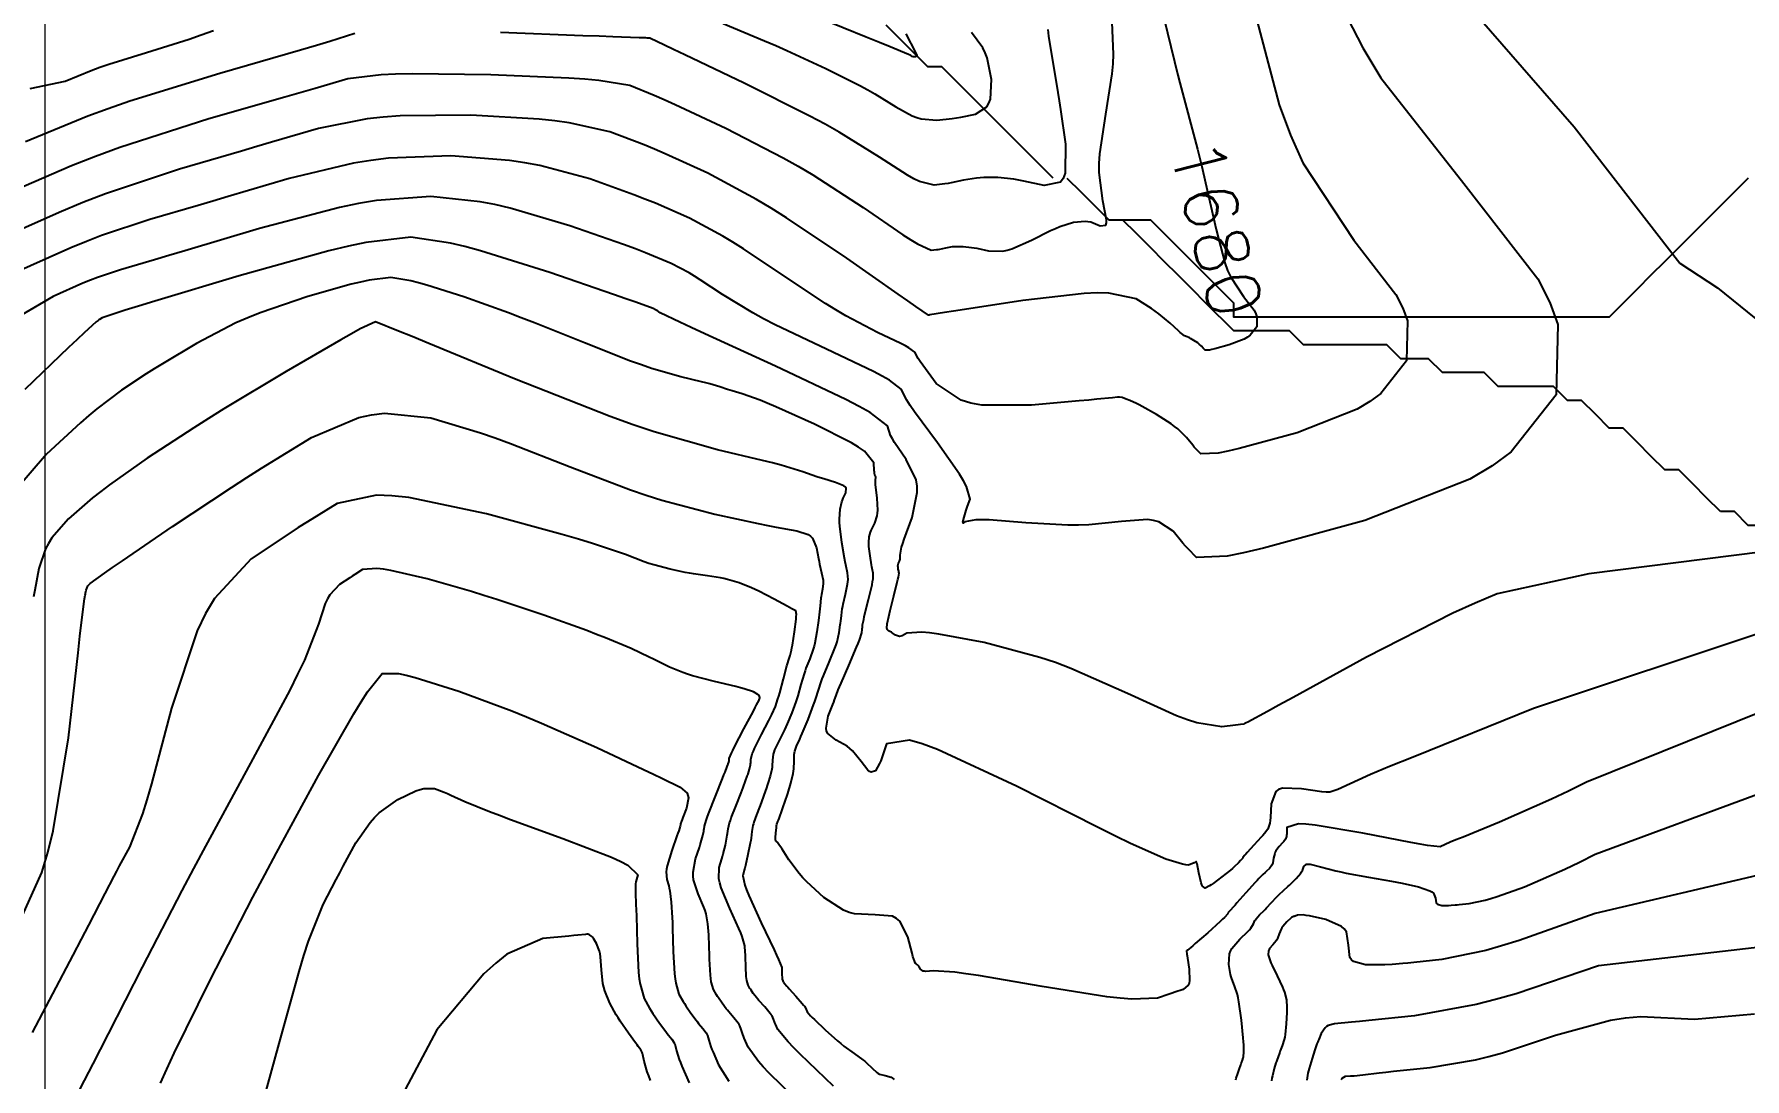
# Model space of a CAD drawing. Header units: metres. Extents: x 837117 to 838477, y 1189012 to 1191015.
# Drawn here: x 837875.7 to 837998.7, y 1190705.1 to 1190780.2 of the extents above; entities that cross this region are included whole.
import ezdxf

# ---------------------------------------------------------------- set-up
doc = ezdxf.new("R2010")
doc.units = ezdxf.units.M
doc.header["$LTSCALE"] = 0.3
doc.layers.add('COORD', color=7, linetype='Continuous', lineweight=20)
doc.layers.add('DRENAJE', color=5, linetype='Continuous', lineweight=25)
doc.layers.add('COTAS 10', color=1, linetype='Continuous')
doc.layers.add('COTAS INT', color=252, linetype='Continuous')
doc.styles.get("Standard").update_dxf_attribs({"font": 'simplex.shx'})

msp = doc.modelspace()

# ---------------------------------------------------------------- linework, layer by layer
at = {"layer": 'COORD'}
msp.add_line((837876.514, 1189013.872), (837876.514, 1191013.872), dxfattribs=at)
at = {"layer": 'COTAS 10'}
for points, elevation in [([(837956.692, 1190782.395), (837957.93, 1190777.289), (837958.076, 1190776.738), (837959.338, 1190771.961), (837959.653, 1190770.71), (837959.935, 1190769.556), (837960.682, 1190766.201), (837961.309, 1190763.803), (837961.516, 1190763.254), (837961.737, 1190762.754), (837962.655, 1190761.363), (837963.417, 1190760.379), (837963.539, 1190760.137), (837963.623, 1190759.907), (837963.608, 1190759.183), (837963.143, 1190758.595), (837962.945, 1190758.45), (837962.715, 1190758.314), (837961.634, 1190757.887), (837960.589, 1190757.6), (837960.383, 1190757.552), (837960.212, 1190757.518), (837959.896, 1190757.506), (837959.807, 1190757.597), (837959.779, 1190757.627), (837959.75, 1190757.66), (837959.637, 1190757.797), (837959.48, 1190757.954), (837959.424, 1190757.998), (837959.363, 1190758.044), (837959.096, 1190758.213), (837958.838, 1190758.358), (837958.783, 1190758.388), (837958.734, 1190758.414), (837958.617, 1190758.469), (837958.541, 1190758.496), (837958.497, 1190758.512), (837958.412, 1190758.542), (837958.201, 1190758.7), (837958.099, 1190758.789), (837957.977, 1190758.897), (837957.381, 1190759.449), (837956.568, 1190760.132), (837956.311, 1190760.323), (837956.039, 1190760.514), (837954.939, 1190761.212), (837952.965, 1190761.619), (837952.141, 1190761.628), (837951.197, 1190761.591), (837946.79, 1190761.083), (837942.607, 1190760.435), (837941.804, 1190760.311), (837941.157, 1190760.21), (837940.104, 1190760.045), (837940.066, 1190760.036), (837940.058, 1190760.034), (837940.037, 1190760.027), (837940.03, 1190760.024), (837940.028, 1190760.023), (837940.022, 1190760.023), (837940.017, 1190760.024), (837940.015, 1190760.024), (837940.012, 1190760.025), (837940.009, 1190760.025), (837940.006, 1190760.024), (837940.003, 1190760.024), (837940.001, 1190760.023), (837939.101, 1190760.654), (837938.534, 1190761.052), (837937.83, 1190761.546), (837934.138, 1190764.137), (837929.813, 1190767.032), (837928.708, 1190767.718), (837927.644, 1190768.354), (837924.139, 1190770.232), (837921.088, 1190771.632), (837920.31, 1190771.966), (837919.561, 1190772.277), (837917.101, 1190773.207), (837914.186, 1190773.865), (837913.151, 1190774.004), (837912.017, 1190774.125), (837907.101, 1190774.406), (837902.039, 1190774.359), (837900.813, 1190774.272), (837899.664, 1190774.153), (837896.152, 1190773.458), (837892.785, 1190772.461), (837891.728, 1190772.152), (837890.617, 1190771.829), (837886.152, 1190770.541), (837880.852, 1190768.758), (837879.214, 1190768.122), (837877.502, 1190767.424), (837870.703, 1190764.389)], 1680), ([(838000, 1190731.559), (837987.312, 1190726.438), (837986.022, 1190725.798), (837984.81, 1190725.212), (837981.066, 1190723.559), (837978.437, 1190722.502), (837977.928, 1190722.292), (837977.512, 1190722.119), (837976.8, 1190721.792), (837975.888, 1190721.886), (837975.346, 1190721.978), (837974.68, 1190722.098), (837971.229, 1190722.771), (837967.797, 1190723.356), (837967.142, 1190723.421), (837966.616, 1190723.444), (837965.781, 1190723.176), (837965.767, 1190722.718), (837965.757, 1190722.62), (837965.745, 1190722.536), (837965.681, 1190722.338), (837965.561, 1190722.188), (837965.514, 1190722.133), (837965.461, 1190722.073), (837965.219, 1190721.808), (837964.987, 1190721.496), (837964.94, 1190721.407), (837964.901, 1190721.315), (837964.823, 1190720.972), (837964.759, 1190720.646), (837964.729, 1190720.565), (837964.693, 1190720.488), (837964.517, 1190720.246), (837964.314, 1190720.047), (837964.262, 1190719.997), (837964.211, 1190719.949), (837964.041, 1190719.796), (837963.759, 1190719.512), (837963.637, 1190719.381), (837963.497, 1190719.228), (837962.835, 1190718.489), (837962.183, 1190717.756), (837962.048, 1190717.607), (837961.934, 1190717.481), (837961.689, 1190717.221), (837961.594, 1190717.118), (837961.574, 1190717.091), (837961.557, 1190717.065), (837961.52, 1190716.976), (837961.288, 1190716.717), (837961.148, 1190716.584), (837960.976, 1190716.423), (837960.083, 1190715.621), (837959.187, 1190714.835), (837959.013, 1190714.685), (837958.872, 1190714.564), (837958.63, 1190714.37), (837958.602, 1190714.358), (837958.595, 1190714.352), (837958.588, 1190714.344), (837958.567, 1190714.304), (837958.584, 1190714.074), (837958.601, 1190713.945), (837958.624, 1190713.789), (837958.75, 1190712.992), (837958.781, 1190712.172), (837958.744, 1190712.002), (837958.686, 1190711.856), (837958.313, 1190711.533), (837957.723, 1190711.337), (837957.529, 1190711.272), (837957.323, 1190711.201), (837956.466, 1190710.904), (837954.624, 1190710.833), (837953.795, 1190710.905), (837952.829, 1190711.017), (837948.189, 1190711.753), (837943.615, 1190712.532), (837942.689, 1190712.671), (837941.912, 1190712.778), (837940.338, 1190712.886), (837939.828, 1190712.839), (837939.722, 1190712.847), (837939.63, 1190712.864), (837939.426, 1190713.003), (837939.328, 1190713.171), (837939.304, 1190713.206), (837939.282, 1190713.237), (837939.211, 1190713.308), (837939.151, 1190713.348), (837939.119, 1190713.37), (837939.064, 1190713.41), (837938.949, 1190713.728), (837938.895, 1190713.914), (837938.832, 1190714.142), (837938.527, 1190715.323), (837937.942, 1190716.454), (837937.703, 1190716.652), (837937.431, 1190716.799), (837936.167, 1190716.911), (837934.702, 1190716.969), (837934.302, 1190717.082), (837933.905, 1190717.236), (837932.491, 1190718.144), (837931.254, 1190719.278), (837930.967, 1190719.575), (837930.705, 1190719.866), (837929.96, 1190720.855), (837929.481, 1190721.62), (837929.386, 1190721.768), (837929.307, 1190721.889), (837929.157, 1190722.099), (837929.113, 1190722.132), (837929.101, 1190722.143), (837929.088, 1190722.153), (837929.045, 1190722.197), (837929.018, 1190722.318), (837929.016, 1190722.379), (837929.017, 1190722.45), (837929.039, 1190722.805), (837929.075, 1190723.161), (837929.083, 1190723.233), (837929.091, 1190723.295), (837929.116, 1190723.421), (837929.186, 1190723.612), (837929.224, 1190723.714), (837929.269, 1190723.838), (837929.495, 1190724.461), (837929.759, 1190725.217), (837929.828, 1190725.425), (837929.895, 1190725.631), (837930.12, 1190726.37), (837930.284, 1190727.06), (837930.312, 1190727.235), (837930.333, 1190727.403), (837930.346, 1190727.956), (837930.351, 1190728.43), (837930.367, 1190728.55), (837930.39, 1190728.664), (837930.525, 1190729.034), (837930.759, 1190729.534), (837930.844, 1190729.73), (837930.938, 1190729.952), (837931.349, 1190730.961), (837931.749, 1190731.998), (837931.836, 1190732.236), (837931.912, 1190732.454), (837932.102, 1190733.067), (837932.295, 1190733.666), (837932.374, 1190733.875), (837932.463, 1190734.103), (837932.876, 1190735.085), (837933.281, 1190736.084), (837933.365, 1190736.323), (837933.437, 1190736.546), (837933.598, 1190737.219), (837933.67, 1190737.751), (837933.687, 1190737.886), (837933.702, 1190738.015), (837933.746, 1190738.439), (837933.814, 1190738.909), (837933.845, 1190739.068), (837933.881, 1190739.239), (837934.052, 1190739.962), (837934.197, 1190740.687), (837934.216, 1190740.86), (837934.225, 1190741.02), (837934.182, 1190741.498), (837934.057, 1190742.076), (837934.015, 1190742.299), (837933.969, 1190742.55), (837933.778, 1190743.683), (837933.629, 1190744.849), (837933.611, 1190745.12), (837933.602, 1190745.368), (837933.65, 1190746.079), (837933.783, 1190746.604), (837933.826, 1190746.735), (837933.873, 1190746.861), (837934.066, 1190747.264), (837934.082, 1190747.598), (837934.017, 1190747.68), (837933.921, 1190747.758), (837933.325, 1190748.001), (837932.484, 1190748.248), (837932.234, 1190748.329), (837931.977, 1190748.415), (837930.986, 1190748.769), (837929.41, 1190749.245), (837928.784, 1190749.409), (837928.075, 1190749.586), (837924.83, 1190750.338), (837920.294, 1190751.633), (837918.772, 1190752.152), (837917.135, 1190752.741), (837910.259, 1190755.447), (837904.084, 1190757.999), (837902.888, 1190758.491), (837901.916, 1190758.889), (837900.259, 1190759.552), (837899.15, 1190759.037), (837898.523, 1190758.693), (837897.756, 1190758.262), (837893.831, 1190755.979), (837889.359, 1190753.287), (837888.247, 1190752.598), (837887.19, 1190751.933), (837883.831, 1190749.738), (837881.139, 1190747.832), (837880.503, 1190747.351), (837879.914, 1190746.889), (837878.182, 1190745.387), (837876.989, 1190744.006), (837876.74, 1190743.62), (837876.527, 1190743.232), (837876.051, 1190741.818), (837875.769, 1190740.26), (837875.677, 1190739.782)], 1690), ([(837891.94, 1190702.6), (837893.322, 1190707.657), (837894.759, 1190712.838), (837895.113, 1190713.985), (837895.448, 1190715.007), (837896.502, 1190717.657), (837897.428, 1190719.452), (837897.683, 1190719.935), (837897.936, 1190720.412), (837898.846, 1190722.082), (837899.859, 1190723.554), (837900.178, 1190723.906), (837900.514, 1190724.233), (837901.868, 1190725.211), (837903.162, 1190725.829), (837903.46, 1190725.929), (837903.733, 1190725.998), (837904.501, 1190725.989), (837905.201, 1190725.72), (837905.43, 1190725.624), (837905.675, 1190725.519), (837906.688, 1190725.062), (837908.445, 1190724.34), (837909.159, 1190724.067), (837909.971, 1190723.763), (837913.726, 1190722.403), (837917.228, 1190721.047), (837917.881, 1190720.746), (837918.396, 1190720.477), (837919.111, 1190719.775), (837918.974, 1190719.281), (837918.952, 1190719.144), (837918.936, 1190719.006), (837918.935, 1190718.509), (837918.98, 1190717.64), (837918.993, 1190717.268), (837919.007, 1190716.84), (837919.057, 1190714.818), (837919.169, 1190712.76), (837919.221, 1190712.308), (837919.282, 1190711.907), (837919.579, 1190710.885), (837919.964, 1190710.195), (837920.082, 1190710.003), (837920.203, 1190709.811), (837920.681, 1190709.115), (837921.125, 1190708.514), (837921.226, 1190708.381), (837921.317, 1190708.263), (837921.564, 1190707.96), (837921.727, 1190707.707), (837921.764, 1190707.621), (837921.799, 1190707.527), (837921.895, 1190707.132), (837922.08, 1190706.511), (837922.17, 1190706.275), (837922.277, 1190706.012), (837922.801, 1190704.833)], 1700)]:
    msp.add_lwpolyline(points, dxfattribs=dict(at, elevation=elevation))
at = {"layer": 'COTAS INT'}
for points, elevation in [([(837962.716, 1190784.71), (837965.216, 1190775.157), (837966.04, 1190772.968), (837966.922, 1190770.977), (837970.581, 1190765.432), (837973.616, 1190761.512), (837974.104, 1190760.544), (837974.439, 1190759.628), (837974.377, 1190756.744), (837972.526, 1190754.401), (837971.734, 1190753.825), (837970.821, 1190753.281), (837966.512, 1190751.579), (837962.347, 1190750.437), (837961.524, 1190750.245), (837960.845, 1190750.107), (837959.585, 1190750.059), (837959.229, 1190750.423), (837959.12, 1190750.544), (837959.005, 1190750.675), (837958.553, 1190751.222), (837957.928, 1190751.845), (837957.705, 1190752.023), (837957.46, 1190752.204), (837956.396, 1190752.88), (837955.37, 1190753.457), (837955.149, 1190753.577), (837954.956, 1190753.678), (837954.487, 1190753.898), (837954.226, 1190753.992), (837954.164, 1190754.014), (837954.105, 1190754.035), (837953.931, 1190754.098), (837953.736, 1190754.129), (837953.665, 1190754.131), (837953.587, 1190754.129), (837953.244, 1190754.094), (837952.113, 1190753.977), (837951.539, 1190753.923), (837950.851, 1190753.86), (837947.424, 1190753.553), (837943.838, 1190753.569), (837943.051, 1190753.709), (837942.352, 1190753.908), (837940.568, 1190755.116), (837939.599, 1190756.429), (837939.414, 1190756.694), (837939.264, 1190756.916), (837939.022, 1190757.364), (837938.607, 1190757.685), (837938.349, 1190757.828), (837938.028, 1190757.994), (837936.352, 1190758.79), (837934.061, 1190759.984), (837933.353, 1190760.402), (837932.613, 1190760.858), (837929.675, 1190762.82), (837926.711, 1190764.804), (837925.955, 1190765.274), (837925.227, 1190765.709), (837922.829, 1190766.994), (837920.382, 1190768.075), (837919.623, 1190768.381), (837918.828, 1190768.691), (837915.662, 1190769.836), (837912.061, 1190770.798), (837910.993, 1190770.993), (837909.893, 1190771.156), (837905.662, 1190771.487), (837901.182, 1190771.316), (837899.925, 1190771.163), (837898.661, 1190770.964), (837894.038, 1190769.863), (837889.664, 1190768.56), (837888.557, 1190768.234), (837887.495, 1190767.922), (837884.038, 1190766.919), (837880.559, 1190765.748), (837879.484, 1190765.331), (837878.36, 1190764.873), (837873.898, 1190762.881)], 1682), ([(837978.138, 1190783.104), (837986.432, 1190773.571), (837994.014, 1190763.776), (837996.741, 1190762.002), (838000, 1190759.35)], 1686), ([(837970.12, 1190781.432), (837971.238, 1190779.252), (837972.519, 1190777.096), (837978.506, 1190769.502), (837983.815, 1190762.644), (837984.669, 1190760.952), (837985.255, 1190759.349), (837985.146, 1190754.305), (837981.91, 1190750.206), (837980.524, 1190749.199), (837978.927, 1190748.247), (837971.39, 1190745.272), (837964.105, 1190743.274), (837962.666, 1190742.938), (837961.478, 1190742.697), (837959.274, 1190742.613), (837958.67, 1190743.226), (837958.49, 1190743.424), (837958.304, 1190743.634), (837957.588, 1190744.497), (837956.563, 1190745.178), (837956.182, 1190745.275), (837955.76, 1190745.331), (837953.886, 1190745.198), (837951.526, 1190744.943), (837950.797, 1190744.921), (837950.036, 1190744.921), (837947.013, 1190745.097), (837944.372, 1190745.3), (837943.851, 1190745.317), (837943.422, 1190745.316), (837942.632, 1190745.172), (837942.503, 1190745.065), (837942.491, 1190745.089), (837942.489, 1190745.135), (837942.568, 1190745.495), (837942.722, 1190746.004), (837942.767, 1190746.144), (837942.814, 1190746.284), (837942.996, 1190746.789), (837942.752, 1190747.719), (837942.531, 1190748.127), (837942.243, 1190748.601), (837940.649, 1190750.856), (837939.015, 1190753.08), (837938.701, 1190753.533), (837938.449, 1190753.916), (837938.038, 1190754.714), (837937.208, 1190755.359), (837936.69, 1190755.645), (837936.047, 1190755.979), (837932.685, 1190757.573), (837928.996, 1190759.334), (837928.147, 1190759.772), (837927.372, 1190760.189), (837925.196, 1190761.515), (837923.604, 1190762.58), (837923.198, 1190762.832), (837922.807, 1190763.066), (837921.519, 1190763.756), (837919.677, 1190764.518), (837918.936, 1190764.797), (837918.094, 1190765.105), (837914.223, 1190766.465), (837909.937, 1190767.731), (837908.835, 1190767.981), (837907.769, 1190768.187), (837904.223, 1190768.568), (837900.325, 1190768.274), (837899.037, 1190768.054), (837897.658, 1190767.775), (837891.924, 1190766.269), (837886.542, 1190764.659), (837885.386, 1190764.315), (837884.374, 1190764.015), (837881.924, 1190763.296), (837880.266, 1190762.739), (837879.754, 1190762.54), (837879.219, 1190762.322), (837877.093, 1190761.373), (837874.708, 1190759.975)], 1684), ([(837938.386, 1190780.259), (837939.085, 1190778.926), (837939.163, 1190778.725), (837939.166, 1190778.686), (837939.162, 1190778.654), (837939.082, 1190778.597), (837938.965, 1190778.598), (837938.937, 1190778.602), (837938.911, 1190778.607), (837938.835, 1190778.641), (837938.757, 1190778.689), (837938.73, 1190778.704), (837938.7, 1190778.72), (837938.573, 1190778.784), (837937.26, 1190779.326), (837936.482, 1190779.643), (837935.525, 1190780.033), (837930.574, 1190782.047)], 1672), ([(837872.229, 1190768.126), (837878.391, 1190770.8), (837880.124, 1190771.47), (837881.868, 1190772.109), (837888.266, 1190774.164), (837893.739, 1190775.736), (837894.9, 1190776.07), (837895.907, 1190776.362), (837898.266, 1190777.052), (837900.668, 1190777.342), (837901.701, 1190777.381), (837902.895, 1190777.401), (837908.54, 1190777.326), (837914.142, 1190777.094), (837915.309, 1190777.016), (837916.31, 1190776.932), (837918.54, 1190776.578), (837920.295, 1190775.863), (837920.997, 1190775.551), (837921.793, 1190775.189), (837925.449, 1190773.47), (837929.557, 1190771.353), (837930.639, 1190770.74), (837931.696, 1190770.115), (837935.313, 1190767.763), (837938.167, 1190765.817), (837938.743, 1190765.448), (837939.228, 1190765.152), (837940.206, 1190764.7), (837940.596, 1190764.744), (837940.71, 1190764.762), (837940.826, 1190764.782), (837941.265, 1190764.876), (837941.733, 1190764.958), (837941.867, 1190764.971), (837942.003, 1190764.979), (837942.509, 1190764.975), (837943.103, 1190764.906), (837943.294, 1190764.875), (837943.496, 1190764.837), (837944.323, 1190764.657), (837945.344, 1190764.643), (837945.669, 1190764.71), (837946.012, 1190764.809), (837947.406, 1190765.423), (837948.792, 1190766.117), (837949.131, 1190766.265), (837949.451, 1190766.395), (837950.443, 1190766.708), (837951.262, 1190766.785), (837951.472, 1190766.767), (837951.676, 1190766.731), (837952.352, 1190766.46), (837952.764, 1190766.5), (837952.801, 1190766.661), (837952.804, 1190766.888), (837952.538, 1190768.247), (837952.275, 1190770.288), (837952.281, 1190770.944), (837952.321, 1190771.64), (837952.749, 1190774.481), (837953.217, 1190777.378), (837953.282, 1190778.108), (837953.32, 1190778.807), (837953.221, 1190781.072)], 1678), ([(837898.773, 1190780.28), (837896.964, 1190779.706), (837896.009, 1190779.421), (837894.857, 1190779.083), (837889.053, 1190777.406), (837882.598, 1190775.416), (837881.035, 1190774.88), (837879.569, 1190774.35), (837875.086, 1190772.491)], 1676), ([(837875.429, 1190776.333), (837877.943, 1190776.857), (837879.82, 1190777.635), (837880.433, 1190777.857), (837881.087, 1190778.081), (837883.789, 1190778.914), (837886.847, 1190779.879), (837887.725, 1190780.187), (837888.618, 1190780.513)], 1674), ([(837948.581, 1190780.567), (837948.642, 1190780.105), (837948.708, 1190779.641), (837948.987, 1190777.944), (837949.307, 1190776.039), (837949.4, 1190775.444), (837949.494, 1190774.82), (837949.849, 1190772.32), (837949.838, 1190770.23), (837949.701, 1190769.863), (837949.507, 1190769.589), (837948.322, 1190769.363), (837946.864, 1190769.677), (837946.496, 1190769.743), (837946.144, 1190769.799), (837945.006, 1190769.925), (837943.995, 1190769.934), (837943.724, 1190769.917), (837943.457, 1190769.891), (837942.524, 1190769.728), (837941.648, 1190769.541), (837941.416, 1190769.5), (837941.19, 1190769.464), (837940.411, 1190769.376), (837939.355, 1190769.65), (837938.953, 1190769.843), (837938.504, 1190770.087), (837936.487, 1190771.389), (837933.58, 1190773.198), (837932.57, 1190773.761), (837931.47, 1190774.351), (837926.758, 1190776.708), (837922.499, 1190778.746), (837921.684, 1190779.135), (837921.028, 1190779.449), (837919.978, 1190779.949), (837919.85, 1190779.957), (837919.775, 1190779.96), (837919.683, 1190779.964), (837919.209, 1190779.978), (837917.323, 1190780.047), (837916.341, 1190780.084), (837915.159, 1190780.129), (837909.231, 1190780.357)], 1676), ([(837925.247, 1190781.016), (837928.227, 1190779.766), (837929.032, 1190779.415), (837929.829, 1190779.061), (837932.631, 1190777.763), (837935.073, 1190776.542), (837935.641, 1190776.237), (837936.163, 1190775.946), (837937.661, 1190775.015), (837938.841, 1190774.357), (837939.162, 1190774.239), (837939.481, 1190774.148), (837940.616, 1190774.052), (837941.723, 1190774.17), (837942.025, 1190774.215), (837942.326, 1190774.264), (837943.394, 1190774.486), (837944.212, 1190775.022), (837944.355, 1190775.271), (837944.461, 1190775.562), (837944.542, 1190776.976), (837944.227, 1190778.527), (837944.084, 1190778.905), (837943.917, 1190779.261), (837943.109, 1190780.361)], 1674), ([(838000, 1190743.005), (837987.478, 1190741.425), (837980.885, 1190739.989), (837979.316, 1190739.323), (837977.702, 1190738.592), (837971.492, 1190735.425), (837966.226, 1190732.531), (837965.208, 1190731.973), (837964.38, 1190731.521), (837962.976, 1190730.768), (837962.844, 1190730.714), (837962.818, 1190730.702), (837962.796, 1190730.692), (837962.753, 1190730.669), (837962.739, 1190730.656), (837962.732, 1190730.649), (837962.721, 1190730.639), (837962.708, 1190730.631), (837962.7, 1190730.629), (837962.684, 1190730.628), (837962.43, 1190730.599), (837962.276, 1190730.58), (837962.086, 1190730.556), (837961.097, 1190730.429), (837959.311, 1190730.701), (837958.619, 1190730.928), (837957.841, 1190731.221), (837954.316, 1190732.828), (837950.252, 1190734.627), (837949.134, 1190735.041), (837948.019, 1190735.419), (837944.017, 1190736.48), (837940.742, 1190737.084), (837940.085, 1190737.174), (837939.536, 1190737.231), (837938.458, 1190737.157), (837938.107, 1190736.959), (837938.016, 1190736.937), (837937.929, 1190736.931), (837937.639, 1190737.027), (837937.397, 1190737.188), (837937.34, 1190737.222), (837937.287, 1190737.252), (837937.133, 1190737.319), (837937.043, 1190737.42), (837937.031, 1190737.47), (837937.025, 1190737.53), (837937.047, 1190737.829), (837937.155, 1190738.359), (837937.202, 1190738.565), (837937.257, 1190738.797), (837937.518, 1190739.848), (837937.765, 1190740.839), (837937.81, 1190741.032), (837937.847, 1190741.191), (837937.896, 1190741.474), (837937.879, 1190741.554), (837937.866, 1190741.619), (837937.84, 1190741.775), (837937.82, 1190741.936), (837937.817, 1190741.973), (837937.816, 1190742.008), (837937.822, 1190742.106), (837937.847, 1190742.189), (837937.857, 1190742.214), (837937.869, 1190742.24), (837937.922, 1190742.341), (837937.966, 1190742.473), (837937.972, 1190742.518), (837937.975, 1190742.568), (837937.963, 1190742.779), (837938.078, 1190743.338), (837938.162, 1190743.607), (837938.267, 1190743.926), (837938.835, 1190745.489), (837939.205, 1190747.276), (837939.185, 1190747.735), (837939.114, 1190748.179), (837938.416, 1190749.656), (837937.574, 1190750.863), (837937.411, 1190751.137), (837937.279, 1190751.385), (837937.055, 1190752.064), (837935.808, 1190753.032), (837935.03, 1190753.462), (837934.065, 1190753.963), (837929.019, 1190756.357), (837923.932, 1190758.683), (837922.941, 1190759.141), (837922.131, 1190759.519), (837920.717, 1190760.209), (837920.497, 1190760.356), (837920.441, 1190760.391), (837920.387, 1190760.423), (837920.21, 1190760.518), (837918.971, 1190760.961), (837918.248, 1190761.212), (837917.361, 1190761.519), (837912.784, 1190763.093), (837907.813, 1190764.664), (837906.676, 1190764.97), (837905.644, 1190765.219), (837902.784, 1190765.649), (837899.565, 1190765.26), (837898.307, 1190764.993), (837896.89, 1190764.656), (837890.444, 1190762.865), (837884.383, 1190761.035), (837883.208, 1190760.675), (837882.251, 1190760.378), (837880.609, 1190759.835), (837880.408, 1190759.714), (837880.359, 1190759.683), (837880.312, 1190759.654), (837880.165, 1190759.558), (837879.302, 1190758.756), (837878.803, 1190758.282), (837878.192, 1190757.698), (837875.047, 1190754.676)], 1686), ([(838000, 1190737.224), (837983.516, 1190731.742), (837974.845, 1190728.253), (837973.163, 1190727.562), (837971.794, 1190726.989), (837969.444, 1190725.91), (837968.853, 1190725.734), (837968.592, 1190725.731), (837968.288, 1190725.747), (837966.837, 1190725.967), (837965.448, 1190726.015), (837965.183, 1190725.922), (837964.971, 1190725.783), (837964.635, 1190724.899), (837964.603, 1190723.898), (837964.582, 1190723.686), (837964.555, 1190723.502), (837964.416, 1190723.07), (837964.155, 1190722.742), (837964.052, 1190722.622), (837963.936, 1190722.491), (837963.407, 1190721.913), (837962.912, 1190721.377), (837962.817, 1190721.273), (837962.741, 1190721.187), (837962.618, 1190721.034), (837962.613, 1190721.007), (837962.611, 1190721.001), (837962.608, 1190720.994), (837962.593, 1190720.974), (837962.576, 1190720.958), (837962.568, 1190720.95), (837962.554, 1190720.937), (837962.505, 1190720.885), (837962.478, 1190720.855), (837962.446, 1190720.82), (837962.285, 1190720.638), (837961.983, 1190720.348), (837961.862, 1190720.244), (837961.726, 1190720.129), (837961.098, 1190719.628), (837960.467, 1190719.16), (837960.329, 1190719.066), (837960.206, 1190718.988), (837959.895, 1190718.832), (837959.7, 1190718.965), (837959.651, 1190719.068), (837959.604, 1190719.2), (837959.454, 1190719.917), (837959.317, 1190720.579), (837959.28, 1190720.677), (837959.242, 1190720.738), (837959.106, 1190720.649), (837958.711, 1190720.487), (837958.511, 1190720.503), (837958.27, 1190720.544), (837957.071, 1190720.909), (837954.537, 1190722.038), (837953.455, 1190722.561), (837952.208, 1190723.175), (837946.33, 1190726.153), (837940.668, 1190728.795), (837939.558, 1190729.198), (837938.645, 1190729.459), (837937, 1190729.214), (837936.663, 1190728.201), (837936.576, 1190727.977), (837936.491, 1190727.778), (837936.206, 1190727.266), (837935.882, 1190727.154), (837935.773, 1190727.208), (837935.655, 1190727.298), (837935.161, 1190727.93), (837934.552, 1190728.697), (837934.362, 1190728.873), (837934.164, 1190729.032), (837933.372, 1190729.474), (837932.766, 1190729.943), (837932.686, 1190730.12), (837932.642, 1190730.317), (837932.8, 1190731.196), (837933.131, 1190732.037), (837933.198, 1190732.21), (837933.253, 1190732.356), (837933.361, 1190732.668), (837933.524, 1190733.087), (837933.615, 1190733.302), (837933.724, 1190733.559), (837934.282, 1190734.845), (837934.841, 1190736.155), (837934.951, 1190736.428), (837935.041, 1190736.662), (837935.206, 1190737.182), (837935.24, 1190737.432), (837935.248, 1190737.495), (837935.255, 1190737.556), (837935.276, 1190737.755), (837935.352, 1190738.148), (837935.394, 1190738.331), (837935.445, 1190738.546), (837935.706, 1190739.592), (837935.951, 1190740.647), (837935.993, 1190740.868), (837936.024, 1190741.058), (837936.039, 1190741.486), (837935.968, 1190741.815), (837935.944, 1190741.942), (837935.918, 1190742.084), (837935.809, 1190742.729), (837935.724, 1190743.392), (837935.714, 1190743.547), (837935.709, 1190743.688), (837935.736, 1190744.092), (837935.838, 1190744.436), (837935.88, 1190744.54), (837935.927, 1190744.647), (837936.146, 1190745.063), (837936.329, 1190745.606), (837936.353, 1190745.794), (837936.366, 1190745.998), (837936.316, 1190746.868), (837936.223, 1190747.672), (837936.209, 1190747.833), (837936.199, 1190747.969), (837936.205, 1190748.239), (837936.224, 1190748.332), (837936.223, 1190748.356), (837936.219, 1190748.379), (837936.183, 1190748.456), (837936.133, 1190748.647), (837936.12, 1190748.741), (837936.109, 1190748.854), (837936.072, 1190749.414), (837935.401, 1190750.254), (837934.989, 1190750.543), (837934.48, 1190750.857), (837931.826, 1190752.194), (837929.025, 1190753.441), (837928.423, 1190753.697), (837927.897, 1190753.914), (837926.622, 1190754.377), (837925.899, 1190754.581), (837925.72, 1190754.636), (837925.55, 1190754.689), (837925.015, 1190754.873), (837924.296, 1190755.09), (837924.01, 1190755.165), (837923.687, 1190755.246), (837922.205, 1190755.589), (837920.091, 1190756.198), (837919.368, 1190756.447), (837918.586, 1190756.73), (837915.268, 1190758.04), (837911.686, 1190759.481), (837910.738, 1190759.846), (837909.809, 1190760.197), (837906.613, 1190761.345), (837903.936, 1190762.199), (837903.335, 1190762.364), (837902.794, 1190762.499), (837901.345, 1190762.729), (837899.79, 1190762.542), (837899.182, 1190762.413), (837898.497, 1190762.25), (837895.383, 1190761.384), (837891.956, 1190760.206), (837891.074, 1190759.846), (837890.221, 1190759.473), (837887.381, 1190758.002), (837884.943, 1190756.535), (837884.343, 1190756.164), (837883.776, 1190755.808), (837881.998, 1190754.648), (837880.221, 1190753.294), (837879.653, 1190752.816), (837879.053, 1190752.293), (837876.614, 1190750.032), (837874.393, 1190747.459)], 1688), ([(837874.437, 1190715.889), (837876.277, 1190719.955), (837876.701, 1190721.379), (837877.088, 1190722.934), (837878.177, 1190729.629), (837878.869, 1190735.75), (837879.007, 1190736.943), (837879.12, 1190737.919), (837879.335, 1190739.629), (837879.39, 1190739.901), (837879.404, 1190739.97), (837879.416, 1190740.036), (837879.455, 1190740.251), (837879.521, 1190740.446), (837879.55, 1190740.499), (837879.585, 1190740.553), (837879.749, 1190740.743), (837880.776, 1190741.484), (837881.353, 1190741.885), (837882.058, 1190742.37), (837885.665, 1190744.828), (837889.897, 1190747.641), (837890.997, 1190748.35), (837892.065, 1190749.029), (837895.665, 1190751.231), (837899.046, 1190752.668), (837899.977, 1190752.866), (837900.906, 1190752.976), (837904.243, 1190752.652), (837907.798, 1190751.57), (837908.865, 1190751.202), (837909.967, 1190750.806), (837914.243, 1190749.129), (837918.582, 1190747.469), (837919.723, 1190747.082), (837920.839, 1190746.727), (837924.65, 1190745.711), (837927.77, 1190745.036), (837928.449, 1190744.897), (837929.048, 1190744.779), (837930.545, 1190744.524), (837931.356, 1190744.265), (837931.522, 1190744.144), (837931.663, 1190744.001), (837931.963, 1190743.306), (837932.1, 1190742.522), (837932.139, 1190742.324), (837932.179, 1190742.133), (837932.325, 1190741.511), (837932.426, 1190740.983), (837932.438, 1190740.851), (837932.443, 1190740.727), (837932.399, 1190740.332), (837932.317, 1190739.932), (837932.296, 1190739.804), (837932.277, 1190739.67), (837932.216, 1190739.123), (837932.149, 1190738.475), (837932.125, 1190738.276), (837932.1, 1190738.07), (837931.989, 1190737.255), (837931.833, 1190736.431), (837931.779, 1190736.218), (837931.721, 1190736.012), (837931.469, 1190735.324), (837931.202, 1190734.647), (837931.132, 1190734.448), (837931.066, 1190734.244), (837930.843, 1190733.466), (837930.614, 1190732.659), (837930.543, 1190732.437), (837930.469, 1190732.215), (837930.175, 1190731.421), (837929.843, 1190730.638), (837929.746, 1190730.423), (837929.646, 1190730.21), (837929.265, 1190729.449), (837928.95, 1190728.771), (837928.893, 1190728.61), (837928.848, 1190728.46), (837928.791, 1190728.018), (837928.782, 1190727.62), (837928.767, 1190727.499), (837928.747, 1190727.372), (837928.629, 1190726.876), (837928.466, 1190726.343), (837928.418, 1190726.194), (837928.368, 1190726.045), (837928.178, 1190725.5), (837927.975, 1190724.95), (837927.859, 1190724.646), (837927.644, 1190724.095), (837927.462, 1190723.578), (837927.424, 1190723.447), (837927.392, 1190723.321), (837927.321, 1190722.907), (837927.256, 1190722.421), (837927.226, 1190722.249), (837927.192, 1190722.06), (837927.028, 1190721.242), (837926.851, 1190720.445), (837926.809, 1190720.27), (837926.77, 1190720.114), (837926.654, 1190719.714), (837926.799, 1190719.029), (837926.925, 1190718.693), (837927.088, 1190718.294), (837927.986, 1190716.325), (837928.904, 1190714.383), (837929.081, 1190714.001), (837929.223, 1190713.687), (837929.455, 1190713.114), (837929.466, 1190712.956), (837929.468, 1190712.903), (837929.471, 1190712.846), (837929.477, 1190712.606), (837929.49, 1190712.378), (837929.496, 1190712.328), (837929.502, 1190712.283), (837929.535, 1190712.169), (837929.578, 1190712.093), (837929.591, 1190712.071), (837929.605, 1190712.05), (837929.658, 1190711.973), (837929.815, 1190711.784), (837929.895, 1190711.693), (837929.99, 1190711.584), (837930.462, 1190711.05), (837930.924, 1190710.522), (837931.013, 1190710.417), (837931.085, 1190710.331), (837931.203, 1190710.168), (837931.222, 1190710.106), (837931.231, 1190710.082), (837931.241, 1190710.055), (837931.295, 1190709.936), (837931.531, 1190709.653), (837931.657, 1190709.523), (837931.809, 1190709.371), (837932.58, 1190708.636), (837933.473, 1190707.838), (837933.703, 1190707.646), (837933.926, 1190707.467), (837934.667, 1190706.927), (837935.285, 1190706.486), (837935.43, 1190706.37), (837935.563, 1190706.256), (837935.951, 1190705.866), (837936.288, 1190705.559), (837936.39, 1190705.498), (837936.495, 1190705.447), (837936.906, 1190705.347), (837937.322, 1190705.221), (837937.43, 1190705.153), (837937.536, 1190705.071)], 1692), ([(837933.191, 1190704.584), (837930.785, 1190706.882), (837930.308, 1190707.358), (837929.913, 1190707.766), (837929.171, 1190708.66), (837929, 1190709.045), (837928.966, 1190709.13), (837928.936, 1190709.207), (837928.876, 1190709.409), (837928.763, 1190709.63), (837928.701, 1190709.718), (837928.625, 1190709.818), (837928.237, 1190710.277), (837927.821, 1190710.754), (837927.728, 1190710.865), (837927.643, 1190710.966), (837927.414, 1190711.258), (837927.254, 1190711.49), (837927.214, 1190711.554), (837927.175, 1190711.618), (837927.046, 1190711.848), (837926.947, 1190712.189), (837926.927, 1190712.323), (837926.91, 1190712.473), (837926.872, 1190713.159), (837926.852, 1190713.878), (837926.845, 1190714.049), (837926.837, 1190714.209), (837926.806, 1190714.683), (837926.619, 1190715.335), (837926.513, 1190715.607), (837926.383, 1190715.917), (837925.72, 1190717.367), (837925.106, 1190718.858), (837925.007, 1190719.195), (837924.94, 1190719.499), (837924.953, 1190720.32), (837925.154, 1190720.934), (837925.204, 1190721.107), (837925.252, 1190721.282), (837925.405, 1190721.922), (837925.52, 1190722.496), (837925.544, 1190722.628), (837925.564, 1190722.749), (837925.611, 1190723.09), (837925.711, 1190723.51), (837925.767, 1190723.68), (837925.833, 1190723.874), (837926.173, 1190724.77), (837926.532, 1190725.679), (837926.611, 1190725.882), (837926.681, 1190726.063), (837926.861, 1190726.539), (837926.978, 1190726.872), (837927.008, 1190726.964), (837927.037, 1190727.055), (837927.137, 1190727.381), (837927.209, 1190727.685), (837927.222, 1190727.763), (837927.231, 1190727.837), (837927.236, 1190728.081), (837927.344, 1190728.491), (837927.418, 1190728.67), (837927.511, 1190728.877), (837928.004, 1190729.864), (837928.533, 1190730.886), (837928.648, 1190731.116), (837928.749, 1190731.323), (837929, 1190731.88), (837929.189, 1190732.433), (837929.25, 1190732.637), (837929.315, 1190732.863), (837929.584, 1190733.865), (837929.836, 1190734.823), (837929.891, 1190735.022), (837929.94, 1190735.192), (837930.063, 1190735.564), (837930.159, 1190735.935), (837930.192, 1190736.103), (837930.227, 1190736.301), (837930.374, 1190737.251), (837930.49, 1190738.174), (837930.505, 1190738.354), (837930.513, 1190738.5), (837930.48, 1190738.755), (837930.189, 1190738.911), (837929.848, 1190739.097), (837928.906, 1190739.611), (837927.82, 1190740.172), (837927.543, 1190740.304), (837927.276, 1190740.425), (837926.397, 1190740.775), (837925.552, 1190741.025), (837925.307, 1190741.083), (837925.057, 1190741.137), (837924.112, 1190741.288), (837923.106, 1190741.433), (837922.818, 1190741.482), (837922.525, 1190741.535), (837921.432, 1190741.759), (837920.258, 1190742.072), (837919.915, 1190742.181), (837919.563, 1190742.3), (837918.227, 1190742.811), (837915.849, 1190743.612), (837914.841, 1190743.914), (837913.681, 1190744.25), (837908.227, 1190745.753), (837902.662, 1190746.916), (837901.431, 1190747.038), (837900.335, 1190747.074), (837897.498, 1190746.482), (837895.356, 1190745.168), (837894.699, 1190744.748), (837894.014, 1190744.305), (837891.307, 1190742.502), (837888.673, 1190739.665), (837888.033, 1190738.57), (837887.432, 1190737.34), (837885.587, 1190731.777), (837884.156, 1190726.326), (837883.816, 1190725.166), (837883.501, 1190724.157), (837882.569, 1190721.777), (837881.827, 1190720.419), (837881.632, 1190720.054), (837881.442, 1190719.695), (837880.792, 1190718.439), (837879.615, 1190716.162), (837879.092, 1190715.159), (837878.484, 1190713.994), (837875.576, 1190708.439)], 1694), ([(837930.477, 1190703.64), (837928.53, 1190705.543), (837928.128, 1190705.971), (837927.786, 1190706.355), (837927.048, 1190707.385), (837926.759, 1190708.034), (837926.7, 1190708.179), (837926.651, 1190708.308), (837926.549, 1190708.65), (837926.442, 1190708.929), (837926.388, 1190709.019), (837926.325, 1190709.114), (837926.013, 1190709.505), (837925.653, 1190709.923), (837925.56, 1190710.037), (837925.47, 1190710.149), (837925.17, 1190710.544), (837924.904, 1190710.931), (837924.836, 1190711.037), (837924.771, 1190711.144), (837924.557, 1190711.527), (837924.392, 1190712.095), (837924.358, 1190712.318), (837924.33, 1190712.569), (837924.267, 1190713.712), (837924.233, 1190714.91), (837924.221, 1190715.196), (837924.209, 1190715.461), (837924.157, 1190716.252), (837924.015, 1190716.984), (837923.945, 1190717.212), (837923.862, 1190717.452), (837923.455, 1190718.41), (837923.124, 1190719.423), (837923.089, 1190719.697), (837923.08, 1190719.968), (837923.253, 1190720.926), (837923.538, 1190721.755), (837923.599, 1190721.945), (837923.652, 1190722.118), (837923.781, 1190722.602), (837923.847, 1190722.932), (837923.861, 1190723.008), (837923.873, 1190723.077), (837923.9, 1190723.273), (837924.031, 1190723.699), (837924.109, 1190723.914), (837924.205, 1190724.17), (837924.702, 1190725.444), (837925.205, 1190726.713), (837925.305, 1190726.965), (837925.388, 1190727.175), (837925.544, 1190727.577), (837925.587, 1190727.7), (837925.598, 1190727.734), (837925.609, 1190727.767), (837925.645, 1190727.887), (837925.672, 1190727.998), (837925.676, 1190728.027), (837925.68, 1190728.054), (837925.682, 1190728.144), (837925.841, 1190728.521), (837925.943, 1190728.73), (837926.071, 1190728.984), (837926.744, 1190730.279), (837927.42, 1190731.562), (837927.549, 1190731.809), (837927.654, 1190732.009), (837927.826, 1190732.34), (837927.841, 1190732.385), (837927.846, 1190732.404), (837927.852, 1190732.426), (837927.88, 1190732.532), (837927.83, 1190732.669), (837927.788, 1190732.711), (837927.733, 1190732.756), (837927.429, 1190732.931), (837926.767, 1190733.162), (837926.485, 1190733.241), (837926.161, 1190733.328), (837924.637, 1190733.695), (837923.045, 1190734.101), (837922.678, 1190734.211), (837922.343, 1190734.321), (837921.4, 1190734.709), (837920.529, 1190735.148), (837920.24, 1190735.289), (837919.929, 1190735.438), (837918.631, 1190736.049), (837916.798, 1190736.822), (837916.149, 1190737.074), (837915.44, 1190737.342), (837912.367, 1190738.449), (837908.967, 1190739.589), (837908.051, 1190739.878), (837907.146, 1190740.156), (837903.967, 1190741.064), (837901.366, 1190741.674), (837900.825, 1190741.763), (837900.361, 1190741.819), (837899.331, 1190741.733), (837898.758, 1190741.382), (837898.583, 1190741.27), (837898.399, 1190741.151), (837897.676, 1190740.669), (837896.971, 1190739.911), (837896.8, 1190739.618), (837896.639, 1190739.289), (837896.146, 1190737.801), (837895.14, 1190735.22), (837894.657, 1190734.202), (837894.085, 1190733.052), (837891.278, 1190727.801), (837888.021, 1190721.837), (837887.165, 1190720.237), (837886.329, 1190718.66), (837883.477, 1190713.148), (837881.034, 1190708.35), (837880.457, 1190707.222), (837879.922, 1190706.182), (837878.35, 1190703.148)], 1696), ([(837884.808, 1190704.792), (837885.259, 1190705.811), (837885.79, 1190706.961), (837888.368, 1190712.207), (837891.447, 1190718.177), (837892.293, 1190719.783), (837893.137, 1190721.369), (837896.161, 1190726.925), (837898.69, 1190731.349), (837899.222, 1190732.22), (837899.68, 1190732.938), (837900.725, 1190734.256), (837901.917, 1190734.255), (837902.467, 1190734.142), (837903.113, 1190733.98), (837906.242, 1190732.986), (837910.046, 1190731.566), (837911.118, 1190731.134), (837912.198, 1190730.686), (837916.165, 1190728.929), (837919.531, 1190727.36), (837920.232, 1190727.029), (837920.833, 1190726.745), (837922.169, 1190726.093), (837922.653, 1190725.643), (837922.716, 1190725.485), (837922.75, 1190725.313), (837922.617, 1190724.572), (837922.349, 1190723.893), (837922.298, 1190723.76), (837922.257, 1190723.651), (837922.189, 1190723.456), (837922.182, 1190723.405), (837922.179, 1190723.387), (837922.158, 1190723.282), (837922.053, 1190722.955), (837921.994, 1190722.783), (837921.921, 1190722.575), (837921.552, 1190721.532), (837921.22, 1190720.438), (837921.172, 1190720.199), (837921.142, 1190719.987), (837921.189, 1190719.453), (837921.342, 1190718.986), (837921.377, 1190718.818), (837921.411, 1190718.632), (837921.508, 1190717.82), (837921.58, 1190716.713), (837921.598, 1190716.342), (837921.614, 1190715.942), (837921.662, 1190714.265), (837921.749, 1190712.664), (837921.79, 1190712.313), (837921.837, 1190712.001), (837922.068, 1190711.206), (837922.368, 1190710.669), (837922.459, 1190710.52), (837922.554, 1190710.371), (837922.925, 1190709.83), (837923.298, 1190709.331), (837923.393, 1190709.209), (837923.485, 1190709.093), (837923.788, 1190708.732), (837924.026, 1190708.411), (837924.076, 1190708.32), (837924.12, 1190708.228), (837924.222, 1190707.891), (837924.366, 1190707.41), (837924.435, 1190707.227), (837924.518, 1190707.023), (837924.925, 1190706.109), (837925.659, 1190704.945)], 1698), ([(837962.106, 1190705.041), (837962.129, 1190705.163), (837962.176, 1190705.301), (837962.197, 1190705.362), (837962.222, 1190705.433), (837962.339, 1190705.773), (837962.463, 1190706.123), (837962.491, 1190706.202), (837962.517, 1190706.271), (837962.589, 1190706.455), (837962.638, 1190706.618), (837962.649, 1190706.675), (837962.659, 1190706.737), (837962.686, 1190707.006), (837962.671, 1190707.547), (837962.654, 1190707.782), (837962.631, 1190708.054), (837962.502, 1190709.341), (837962.327, 1190710.648), (837962.275, 1190710.933), (837962.221, 1190711.184), (837962.016, 1190711.81), (837961.821, 1190712.291), (837961.774, 1190712.451), (837961.73, 1190712.621), (837961.598, 1190713.332), (837961.65, 1190714.089), (837961.723, 1190714.289), (837961.82, 1190714.484), (837962.382, 1190715.154), (837962.976, 1190715.713), (837963.094, 1190715.838), (837963.191, 1190715.951), (837963.373, 1190716.254), (837963.471, 1190716.487), (837963.515, 1190716.556), (837963.567, 1190716.627), (837963.817, 1190716.897), (837964.13, 1190717.206), (837964.221, 1190717.3), (837964.314, 1190717.399), (837964.668, 1190717.787), (837965.023, 1190718.173), (837965.117, 1190718.269), (837965.209, 1190718.361), (837965.528, 1190718.654), (837965.855, 1190718.948), (837965.952, 1190719.039), (837966.052, 1190719.135), (837966.44, 1190719.518), (837966.772, 1190719.902), (837966.837, 1190719.998), (837966.89, 1190720.09), (837966.987, 1190720.386), (837967.185, 1190720.544), (837967.302, 1190720.55), (837967.447, 1190720.538), (837968.194, 1190720.359), (837969.286, 1190720.07), (837969.648, 1190719.989), (837970.036, 1190719.908), (837971.651, 1190719.613), (837973.286, 1190719.326), (837973.686, 1190719.25), (837974.063, 1190719.175), (837975.233, 1190718.918), (837976.043, 1190718.641), (837976.193, 1190718.555), (837976.311, 1190718.463), (837976.466, 1190718.098), (837976.5, 1190717.779), (837976.541, 1190717.718), (837976.596, 1190717.668), (837976.905, 1190717.586), (837977.253, 1190717.583), (837977.332, 1190717.584), (837977.403, 1190717.584), (837977.594, 1190717.592), (837977.878, 1190717.618), (837978.007, 1190717.63), (837978.158, 1190717.645), (837978.887, 1190717.719), (837980.028, 1190717.957), (837980.439, 1190718.076), (837980.891, 1190718.217), (837982.868, 1190718.917), (837985.768, 1190720.191), (837986.802, 1190720.694), (837987.936, 1190721.263), (838000, 1190725.725)], 1692), ([(838000, 1190719.818), (837987.944, 1190716.999), (837982.468, 1190715.061), (837981.215, 1190714.669), (837980.077, 1190714.341), (837976.917, 1190713.683), (837974.898, 1190713.478), (837974.48, 1190713.437), (837974.122, 1190713.402), (837973.335, 1190713.33), (837972.806, 1190713.309), (837972.61, 1190713.307), (837972.392, 1190713.306), (837971.428, 1190713.314), (837970.57, 1190713.541), (837970.419, 1190713.679), (837970.306, 1190713.848), (837970.212, 1190714.731), (837970.056, 1190715.677), (837969.903, 1190715.888), (837969.703, 1190716.076), (837968.587, 1190716.568), (837967.404, 1190716.827), (837967.162, 1190716.868), (837966.957, 1190716.895), (837966.527, 1190716.884), (837966.37, 1190716.81), (837966.337, 1190716.797), (837966.309, 1190716.789), (837966.245, 1190716.788), (837966.151, 1190716.742), (837966.104, 1190716.706), (837966.047, 1190716.659), (837965.765, 1190716.403), (837965.474, 1190716.072), (837965.411, 1190715.978), (837965.357, 1190715.883), (837965.225, 1190715.532), (837965.105, 1190715.195), (837965.057, 1190715.108), (837965.002, 1190715.025), (837964.753, 1190714.749), (837964.529, 1190714.482), (837964.49, 1190714.404), (837964.461, 1190714.324), (837964.44, 1190714.022), (837964.566, 1190713.599), (837964.63, 1190713.443), (837964.706, 1190713.27), (837965.086, 1190712.508), (837965.466, 1190711.714), (837965.543, 1190711.522), (837965.608, 1190711.342), (837965.739, 1190710.794), (837965.768, 1190710.244), (837965.769, 1190710.063), (837965.766, 1190709.871), (837965.727, 1190709.073), (837965.647, 1190708.294), (837965.618, 1190708.113), (837965.586, 1190707.947), (837965.445, 1190707.473), (837965.3, 1190707.126), (837965.266, 1190707.04), (837965.234, 1190706.959), (837965.139, 1190706.702), (837965.047, 1190706.435), (837965.018, 1190706.347), (837964.986, 1190706.253), (837964.856, 1190705.863), (837964.731, 1190705.335), (837964.702, 1190705.154), (837964.676, 1190704.957)], 1694), ([(837920.036, 1190705.002), (837919.905, 1190705.324), (837919.795, 1190705.612), (837919.569, 1190706.373), (837919.477, 1190706.827), (837919.452, 1190706.922), (837919.427, 1190707.003), (837919.34, 1190707.187), (837919.149, 1190707.433), (837919.059, 1190707.553), (837918.953, 1190707.696), (837918.437, 1190708.401), (837917.853, 1190709.251), (837917.704, 1190709.486), (837917.561, 1190709.72), (837917.09, 1190710.564), (837916.735, 1190711.443), (837916.666, 1190711.7), (837916.609, 1190711.962), (837916.505, 1190712.96), (837916.437, 1190713.879), (837916.402, 1190714.093), (837916.359, 1190714.288), (837916.149, 1190714.847), (837915.916, 1190715.213), (837915.859, 1190715.287), (837915.807, 1190715.349), (837915.646, 1190715.474), (837915.516, 1190715.508), (837915.483, 1190715.512), (837915.451, 1190715.514), (837915.344, 1190715.502), (837914.812, 1190715.442), (837914.512, 1190715.413), (837914.146, 1190715.379), (837912.273, 1190715.211), (837909.704, 1190714.081), (837908.9, 1190713.44), (837908.054, 1190712.656), (837904.665, 1190708.64), (837902.393, 1190704.332)], 1702), ([(838000, 1190714.608), (837988.166, 1190713.248), (837982.248, 1190711.226), (837980.778, 1190710.805), (837979.381, 1190710.445), (837974.946, 1190709.646), (837971.659, 1190709.313), (837970.986, 1190709.245), (837970.415, 1190709.189), (837969.21, 1190709.077), (837968.737, 1190708.943), (837968.628, 1190708.873), (837968.528, 1190708.788), (837968.245, 1190708.361), (837968.062, 1190707.932), (837968.026, 1190707.846), (837967.996, 1190707.774), (837967.938, 1190707.631), (837967.838, 1190707.331), (837967.796, 1190707.204), (837967.583, 1190706.563), (837967.368, 1190705.848), (837967.325, 1190705.675), (837967.289, 1190705.512), (837967.218, 1190705.012)], 1696), ([(837969.675, 1190705.06), (837969.741, 1190705.16), (837969.991, 1190705.31), (837970.337, 1190705.315), (837970.465, 1190705.324), (837970.605, 1190705.336), (837971.227, 1190705.406), (837972.402, 1190705.542), (837972.891, 1190705.595), (837973.451, 1190705.654), (837976.067, 1190705.926), (837979.324, 1190706.473), (837980.288, 1190706.708), (837981.279, 1190706.977), (837985.085, 1190708.249), (837989.041, 1190709.34), (837990.127, 1190709.497), (837991.209, 1190709.59), (837995.085, 1190709.398), (837999.388, 1190709.785)], 1698)]:
    msp.add_lwpolyline(points, dxfattribs=dict(at, elevation=elevation))
at = {"layer": 'DRENAJE'}
for points in [[(837948.964, 1190769.893, 0), (837947.964, 1190770.893, 0), (837946.965, 1190771.892, 0), (837945.965, 1190772.892, 0), (837944.965, 1190773.892, 0), (837942.966, 1190775.891, 0), (837940.967, 1190777.89, 0), (837939.967, 1190777.89, 0), (837938.967, 1190778.89, 0), (837937.968, 1190779.89, 0), (837936.968, 1190780.889, 0)], [(837949.964, 1190769.893, 0), (837950.963, 1190768.893, 0), (837951.963, 1190767.894, 0), (837952.963, 1190766.894, 0), (837953.962, 1190766.894, 0), (837955.962, 1190766.894, 0)], [(837998.947, 1190769.893, 0), (837997.947, 1190768.893, 0), (837996.948, 1190767.894, 0), (837995.948, 1190766.894, 0), (837994.948, 1190765.894, 0), (837993.949, 1190764.895, 0), (837992.949, 1190763.895, 0), (837991.949, 1190762.895, 0), (837990.95, 1190761.896, 0), (837989.95, 1190760.896, 0), (837988.95, 1190759.896, 0), (837961.96, 1190759.896, 0), (837961.96, 1190760.896, 0), (837959.96, 1190762.895, 0), (837958.961, 1190763.895, 0), (837957.961, 1190764.895, 0), (837956.961, 1190765.894, 0), (837955.962, 1190766.894, 0)], [(837996.948, 1190745.901, 0), (837995.948, 1190746.901, 0), (837994.948, 1190747.9, 0), (837993.949, 1190748.9, 0), (837992.949, 1190748.9, 0), (837991.949, 1190749.9, 0), (837990.95, 1190750.899, 0), (837989.95, 1190751.899, 0), (837988.95, 1190751.899, 0), (837987.951, 1190752.899, 0), (837986.951, 1190753.898, 0), (837985.951, 1190753.898, 0), (837984.952, 1190754.898, 0), (837980.953, 1190754.898, 0), (837979.953, 1190755.898, 0), (837976.954, 1190755.898, 0), (837975.955, 1190756.897, 0), (837973.956, 1190756.897, 0), (837972.956, 1190757.897, 0), (837966.958, 1190757.897, 0), (837965.958, 1190758.897, 0), (837961.96, 1190758.897, 0), (837959.96, 1190760.896, 0), (837958.961, 1190761.896, 0), (837957.961, 1190762.895, 0), (837956.961, 1190763.895, 0), (837955.962, 1190764.895, 0), (837954.962, 1190765.894, 0), (837953.962, 1190766.894, 0)], [(838036.934, 1190739.903, 0), (838035.935, 1190740.903, 0), (838034.935, 1190741.902, 0), (838033.935, 1190742.902, 0), (838008.944, 1190742.902, 0), (838007.944, 1190743.902, 0), (838004.945, 1190743.902, 0), (838003.945, 1190744.901, 0), (837998.947, 1190744.901, 0), (837997.947, 1190745.901, 0), (837996.948, 1190745.901, 0)]]:
    msp.add_polyline3d(points, dxfattribs=at)

# ---------------------------------------------------------------- texts
at = {"layer": 'COTAS 10', "insert": (837957.271, 1190772.153, 1680), "char_height": 3.8, "attachment_point": 7, "rotation": 284.1441}
msp.add_mtext('1680', dxfattribs=at)

doc.saveas('drawing.dxf')
